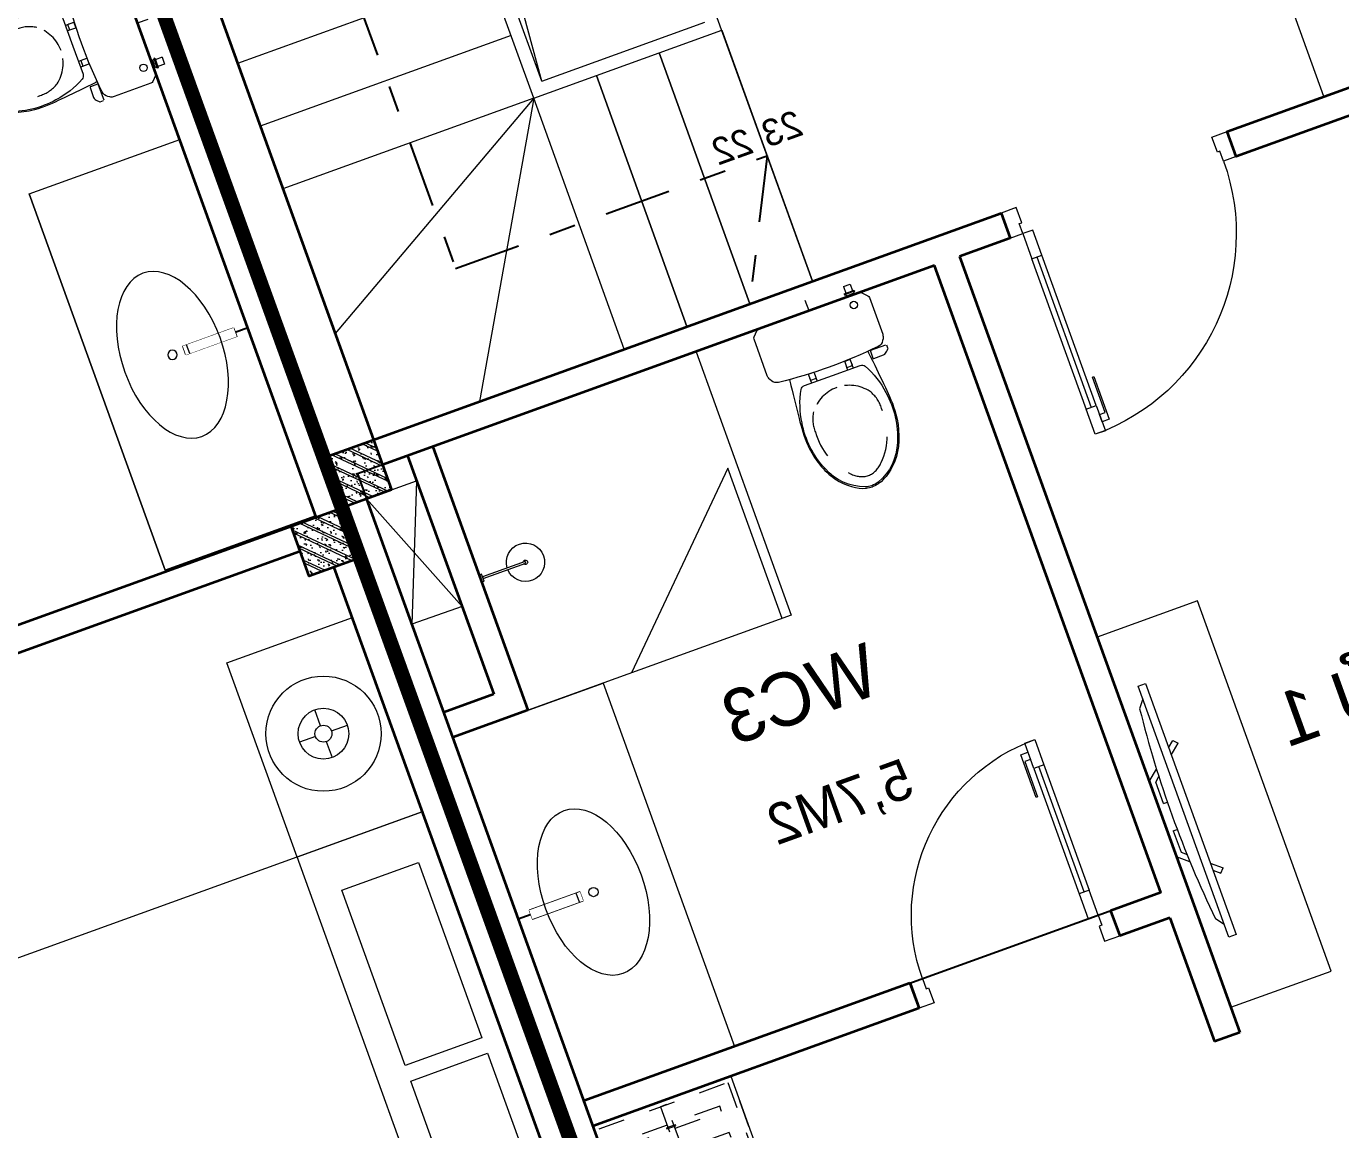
# Model space of a CAD drawing. Header units: metres. Extents: x 568336 to 569219, y 2065964 to 2066430.
# Drawn here: x 568588.14 to 568593.068, y 2066342.043 to 2066346.18 of the extents above; entities that cross this region are included whole.
import ezdxf

# ---------------------------------------------------------------- set-up
doc = ezdxf.new("R2010")
doc.units = ezdxf.units.M
for name, pattern in [('$AUDIT_BAD_LTYPE2', [0]), ('DASHDOT2', [0.5, 0.25, -0.125, 0, -0.125]), ('HIDDEN', [0.375, 0.25, -0.125]), ('X-5M-G-MB PHONGNGU$0$HIDDEN2', [0.1875, 0.125, -0.0625]), ('xref-thap C (mb tang 32-2)$0$HIDDEN', [0.375, 0.25, -0.125])]:
    doc.linetypes.add(name, pattern=pattern)
doc.layers.get('0').update_dxf_attribs({"linetype": 'CONTINUOUS'})
doc.layers.get('DEFPOINTS').update_dxf_attribs({"linetype": 'CONTINUOUS'})
for name, color, linetype, lineweight in [('-CONCRETE', 1, 'CONTINUOUS', 35), ('-DIM', 9, 'CONTINUOUS', 13), ('-DOOR', 137, 'CONTINUOUS', 9), ('-FURNITURE', 46, 'CONTINUOUS', 9), ('-HATCH', 8, 'CONTINUOUS', 5), ('-HIDE', 3, 'HIDDEN', 13), ('-LINE1', 7, 'CONTINUOUS', 18), ('-LINE2', 252, 'CONTINUOUS', 9), ('-STEEL1', 1, 'CONTINUOUS', 35), ('-TEXT', 7, 'CONTINUOUS', 15), ('-WALL', 4, 'CONTINUOUS', 35), ('TEXT25', 2, 'CONTINUOUS', 13)]:
    doc.layers.add(name, color=color, linetype=linetype, lineweight=lineweight)
for name, color, linetype in [('1-NETMANH', 8, 'CONTINUOUS'), ('LoLK', 6, 'CONTINUOUS'), ('TIMDUONG', 1, 'CONTINUOUS')]:
    doc.layers.add(name, color=color, linetype=linetype)
doc.styles.add('SVN_AVO_thuong', font='')
doc.styles.add('T1', font='', dxfattribs={"height": 200})
doc.styles.add('vnavanth', font='', dxfattribs={"width": 0.8})
doc.styles.get('SVN_AVO_thuong').set_extended_font_data('SVN-Avo')
doc.styles.get('T1').set_extended_font_data('VNgeometric Light')
doc.styles.get('vnavanth').set_extended_font_data('.VnAvantH')

# ---------------------------------------------------------------- blocks, each defined once
blk = doc.blocks.new('XR.MB.LM123$0$tvi 1')
blk.add_lwpolyline([(28.54445810673496, -2.291926648467779e-10), (28.54445810673496, -999.9999999999964), (-7.275957614183426e-12, -1000), (0, 0)], close=True)
for points in [[(28.54445810680045, -50.31958968611434), (52.37372755713295, -80.86315460130209)], [(-24.09820395050338, -235.5599978379832), (-39.09879504836863, -251.7939635238108)], [(0, -255.9952397129928), (-24.09820395050338, -235.5599978379832)], [(0, -284.7849796677438), (-39.09879504836863, -251.7939635238108)], [(69.66229681991535, -315.0836646851385), (111.1934016081432, -350.2927865858655), (111.193401608034, -649.712917566063), (69.68611289083492, -684.9110379843005)], [(89.09002233762294, -445.7449799550195), (89.09002233762294, -359.9578938602899), (70.91298945683957, -344.6203678706661)], [(89.09002233762294, -445.7449799550195), (73.49991829216015, -445.7449799550232)], [(89.09002233768115, -554.2550200447404), (89.09002233773936, -640.0421061392371), (70.91298945678864, -655.3796321293303)], [(89.09002233768115, -554.2550200447404), (73.49991829216015, -554.2550200447404)], [(0, -715.2150203320198), (-39.09879504836863, -748.2060364759491)], [(-24.09820395050338, -764.4400021620095), (-39.09879504836863, -748.2060364759491)], [(0, -744.004760287), (-24.09820395050338, -764.4400021620095)], [(28.54445810674224, -949.680410313882), (52.37372755713295, -919.1368453984578)]]:
    blk.add_lwpolyline(points)
blk.add_arc((-4025.16618952866, -499.9999999999964), 4099.025185406737, 354.1310878512652, 5.868912148527433)
blk = doc.blocks.new('*U152')
at = {"linetype": '$AUDIT_BAD_LTYPE2'}
for p, q in [((70, 100), (70, 699.9999999999982)), ((90, 699.9999999999982), (90, 100))]:
    blk.add_line(p, q, dxfattribs=at)
for points in [[(50, 699.9999999999982), (90, 699.9999999999982), (90, 799.9999999999982), (50, 799.9999999999982), (50, 699.9999999999982)], [(50, 702.9059272893337), (50, 100)], [(50, 100), (90, 100), (90, 0), (50, 0), (50, 100)]]:
    blk.add_lwpolyline(points)
for points in [[(118.2698876160139, 594.5156181119073), (118.2698876160139, 764.1349438079906), (90, 764.1349438079906), (90, 735.8650561920058), (112.6159100928053, 735.8650561920058), (112.6159100928053, 594.5156181119073)], [(0, 0), (50, 0), (50, -40), (60, -40), (60, -99.99999999999272), (0, -99.99999999999272)], [(899.9999999999982, 1.3252863207713e-28), (849.9999999999982, 1.3252863207713e-28), (849.9999999999982, -40.00000000000001), (839.9999999999982, -40.00000000000001), (839.9999999999982, -99.99999999999272), (899.9999999999982, -99.99999999999272)]]:
    blk.add_lwpolyline(points, close=True)
at = {"linetype": '$AUDIT_BAD_LTYPE2', "ltscale": 0.3}
blk.add_arc((50, 0), 799.9999999999982, 0, 90, dxfattribs=at)
blk = doc.blocks.new('*U18')
at = {"linetype": '$AUDIT_BAD_LTYPE2'}
for p, q in [((70, 100), (69.99999999999999, 599.9999999999982)), ((89.99999999999999, 599.9999999999982), (90, 100))]:
    blk.add_line(p, q, dxfattribs=at)
for points in [[(49.99999999999999, 599.9999999999982), (89.99999999999999, 599.9999999999982), (89.99999999999999, 699.9999999999982), (49.99999999999999, 699.9999999999982), (49.99999999999999, 599.9999999999982)], [(49.99999999999999, 602.9059272893337), (50, 100)], [(50, 100), (90, 100), (90, 0), (50, 0), (50, 100)]]:
    blk.add_lwpolyline(points)
for points in [[(118.2698876160139, 494.5156181119073), (118.2698876160139, 664.1349438079906), (89.99999999999999, 664.1349438079906), (89.99999999999999, 635.8650561920058), (112.6159100928053, 635.8650561920058), (112.6159100928053, 494.5156181119073)], [(0, 0), (50, 0), (50, -40), (60, -40), (60, -100.0001724930698), (0, -100.0001724930698)], [(799.9999999999982, 7.105427357601134e-15), (749.9999999999982, 7.105427357601134e-15), (749.9999999999982, -40), (739.9999999999982, -40), (739.9999999999982, -100.0001724930698), (799.9999999999982, -100.0001724930698)]]:
    blk.add_lwpolyline(points, close=True)
at = {"linetype": '$AUDIT_BAD_LTYPE2', "ltscale": 0.3}
blk.add_arc((50, 0), 699.9999999999982, 0, 90, dxfattribs=at)
blk = doc.blocks.new('Sink_Cicle')
blk.add_lwpolyline([(17.49999987077899, -50.00226151314564), (-17.49999987077899, -49.99773848685436), (-17.51615354442038, -252.2967581441626), (17.48384613892995, -252.3012811850058)], close=True)
blk.add_circle((0, -300), 17.5)
at = {"layer": 'DEFPOINTS'}
blk.add_line((0, -100), (0, 0), dxfattribs=at)
blk.add_wipeout([(17.499999870775355, -50.00226151314928), (-17.49999987078263, -49.99773848685436), (-17.516153544427652, -252.29675814416623), (17.48384613892631, -252.3012811850058)])
at = {"layer": '-FURNITURE', "linetype": 'Continuous'}
blk.add_ellipse((0, -300), major_axis=(-325, 0), ratio=0.5846153846153846, dxfattribs=at)
blk.add_line((-17.51421511289664, -237.2967582757119), (17.48578462866135, -237.3012813020032))
blk = doc.blocks.new('A$C18091ED7')
for p, q in [((9.957147995010018e-09, -42.13376978135784), (0, -3.786117304116488e-07)), ((146.1412317672475, -26.59467297248193), (179.181621938591, -26.59467296488583)), ((146.1412317672475, -26.59467297248193), (146.1412317680188, -30.17859706786112)), ((146.1412317680188, -30.17859706786112), (165.7503655985456, -30.17859706340823)), ((153.0594147269658, -36.79204952501459), (146.1412317680188, -30.17859706786112)), ((152.3191092506386, -2.717133611440659e-07), (152.3191092568413, -26.59467297093943)), ((152.3191092506386, -2.717133611440659e-07), (179.1816219322718, -2.654269337654114e-07)), ((153.0594147269658, -36.79204952501459), (165.7503656001572, -36.79204952192958)), ((153.0594147275151, -39.73033438943094), (153.0594147269658, -36.79204952501459)), ((153.0594147275151, -39.73033438943094), (178.4413164740145, -39.73033438349376)), ((153.0594147275151, -39.73033438943094), (178.4413164740145, -39.73033438349376)), ((153.0594147275151, -39.73033438943094), (153.0594147281554, -42.13376974494895)), ((185.3594994290725, -30.17859705851879), (165.7503655985456, -30.17859706340823)), ((178.4413164733487, -36.79204951884458), (165.7503656001572, -36.79204952192958)), ((185.3594994290725, -30.17859705851879), (178.4413164733487, -36.79204951884458)), ((178.4413164733487, -36.79204951884458), (178.4413164740145, -39.73033438349376)), ((178.4413164740145, -39.73033438349376), (178.4413164746547, -42.1337697392446)), ((179.1816219322718, -2.654269337654114e-07), (179.181621938591, -26.59467296488583)), ((179.181621938591, -26.59467296488583), (185.3594994283012, -26.59467296337243)), ((185.3594994283012, -26.59467296337243), (185.3594994290725, -30.17859705851879)), ((-83.25994817525861, -267.3592828898691), (-83.259948167517, -299.9634285944048)), ((-83.25994817257379, -278.4883151478134), (-83.25994817046012, -287.6388527823146)), ((-60.91100930959874, -290.0299398849311), (-83.25994816994717, -290.0299398901407)), ((-62.88950393904452, -265.3807882612164), (-81.28145355204106, -265.3807882657275)), ((-60.91100931491019, -267.3592828844266), (-60.91100930728498, -299.9634285889624)), ((60.9110093945892, -267.3592828557594), (60.9110094022144, -299.9634285600623)), ((60.91100939990065, -290.029939856031), (83.25994826024908, -290.0299398510542)), ((62.88950401780676, -265.3807882316178), (81.2814536308033, -265.3807882273395)), ((83.25994825493763, -267.3592828505498), (83.25994826256283, -299.9634285550856)), ((83.25994825750604, -278.488315108727), (83.2599482596197, -287.6388527429954)), ((165.3959958605519, -261.9873972070927), (165.3959958671003, -289.7349902229907)), ((167.8691141396885, -259.5142789271486), (228.0810223811895, -259.5142789128586)), ((167.8691141472664, -292.2081085020036), (206.7175896017579, -292.2081084926904)), ((230.5541406641933, -274.3229751045001), (230.5541406613593, -261.9873971916386))]:
    blk.add_line(p, q)
for points in [[(230.0000000517721, -218.5046414944518, -0.1374073801801567), (225.4781190853137, -234.6482587013161), (221.7949787454636, -240.7070387715066, -0.2360805181595358), (198.2560902649639, -255.4947853636986, -0.0519608230665726), (-198.2560901437319, -255.4947854572965, -0.236080518165078), (-221.7949786317113, -240.7070388760185), (-225.4781189743626, -234.6482588077488, -0.1374073801809237), (-229.9999999484608, -218.5046416030382), (-229.9999999831671, -71.98694829508895, -0.1989123673786679), (-226.3782021181105, -63.2431547633314), (-208.8906150607545, -45.75556769772083, -0.1989123673792025), (-200.1468215308087, -42.13376982865157), (9.971699910238385e-09, -42.13376978135784), (200.1468215506357, -42.13376973403501, -0.1989123673792025), (208.8906150822841, -45.75556759897154), (226.3782021480001, -63.24315465634572, -0.1989123673791691), (230.0000000170658, -71.98694818626973)], [(144.14367173758, -618.9627606730501, -0.2124047892419209), (26.30999211127346, -734.491494372196, -0.0276853236339062), (-0.5628229983012716, -738.609219571983, -0.0222792448073508), (-26.30999181118386, -734.4914943844487, -0.2124047892421136), (-144.1436714920528, -618.9627607410075, -0.1427957259999892), (-167.2376623962118, -428.0139674870588, -0.0930051380368448), (-127.9331820271946, -309.1271633332653, -0.2564387014614383), (-111.240849547703, -299.9634286007786), (4.746470949612558e-08, -299.9634285748762), (111.2408496426324, -299.9634285482753, -0.2564387014619951), (127.933182126606, -309.1271632729331, -0.0930051380368741), (167.2376625517572, -428.0139674081001, -0.1427957260000456)]]:
    blk.add_lwpolyline(points, format="xyb", close=True)
at = {"linetype": 'xref-thap C (mb tang 32-2)$0$HIDDEN', "ltscale": 100}
blk.add_lwpolyline([(61.00044987679576, -669.0176259216969, -0.1990312026443698), (1.417429302819073e-07, -698.769823720475, -0.1990312026443799), (-61.00044960746891, -669.0176259504806, -0.2189240232571595), (-131.9321382956405, -478.313622940972, -0.1537914605682739), (-112.4681372026971, -403.989815428853, -0.2367011859554165), (5.876427167095244e-08, -347.5870280214876, -0.2367011859554843), (112.4681373467611, -403.9898153757968, -0.1537914605681893), (131.9321384748619, -478.313622878748, -0.2189240232571754)], format="xyb", close=True, dxfattribs=at)
blk.add_circle((165.7503656100234, -78.39166221523192), 13.90362011701458)
for centre, radius, start, end in [((-81.28145355158267, -267.3592828894034), 1.978494623656905, 90.00000001354867, 180.0000000133402), ((-62.88950393858613, -267.3592828848923), 1.978494623656905, 1.334021322268115e-08, 90.00000001354867), ((62.88950401826514, -267.3592828552937), 1.978494623656905, 90.00000001354867, 180.0000000133402), ((81.28145363126168, -267.3592828510155), 1.978494623656905, 1.334021322268115e-08, 90.00000001354867), ((167.8691141402633, -261.9873972065106), 2.473118279571131, 90.00000001354867, 180.0000000133402), ((167.8691141466952, -289.7349902224087), 2.473118279571131, 180.0000000133402, 270.0000000135486), ((206.717589598069, -276.6690117186226), 15.53909677420133, 270.0000000135486, 306.4658507565522), ((168.3527972659103, -224.7572911087773), 80.08895368617857, 306.4658507565522, 320.3122930343796), ((228.0810223845983, -274.3229751050822), 2.473118279571131, 320.3122930343796, 1.334021322268115e-08)]:
    blk.add_arc(centre, radius, start, end)
for points, knots in [([(-155.6468228230951, -259.4535552573798), (-156.6353001506941, -267.2522313103836), (-164.2940232875517, -328.394745314552), (-169.1545302536251, -385.0939582949213), (-183.68571763406, -527.7705276800843), (-135.602968026873, -679.1126648240606), (-50.29344375100118, -735.2493608418445), (-19.70048385594782, -741.0901266933652), (1.531116140540689e-07, -743.6724421556864)], [130.6139379315478, 130.6139379315478, 130.6139379315478, 130.6139379315478, 152.8521090939923, 311.1293507817257, 417.703951170228, 561.3833927516608, 697.6926317810714, 710.812262267882, 710.812262267882, 710.812262267882, 710.812262267882]), ([(155.6468228994709, -259.4535551877343), (156.6353002305841, -267.2522312389628), (164.2940233960289, -328.3947452375724), (169.1545303888706, -385.0939582149149), (183.6857178367027, -527.7705275934422), (135.6029683008201, -679.1126647599449), (50.29344405157826, -735.2493608178338), (19.70048415924612, -741.0901266841101), (1.530679583083838e-07, -743.6724421554536)], [130.613937934949, 130.613937934949, 130.613937934949, 130.613937934949, 152.8521090939923, 311.1293507817257, 417.703951170228, 561.3833927516608, 697.6926317810714, 710.812262267882, 710.812262267882, 710.812262267882, 710.812262267882])]:
    blk.add_open_spline(points, degree=3, knots=knots)
blk = doc.blocks.new('shower')
for points in [[(180919.3447017173, -32316.45425928477), (180912.3337561736, -32316.45425928477), (180912.3337561736, -32146.62790954509), (180919.3447017173, -32146.62790954509)], [(180929.3839969719, -32326.62790954066), (180902.2944609144, -32326.62790954066), (180902.2944609144, -32316.45425928477), (180929.3839969719, -32316.45425928477)]]:
    blk.add_lwpolyline(points, close=True)
for radius, start, end in [(72, 272.7906698559544, 267.2093301440456), (8.346062492523743, 294.8355446212717, 245.1644553787283)]:
    blk.add_arc((180915.8392289462, -32146.62790954416), radius, start, end)
blk = doc.blocks.new('*U189')
at = {"linetype": 'X-5M-G-MB PHONGNGU$0$HIDDEN2'}
for points in [[(0, 600.0000000004657), (0, 0), (2181.818181820297, -7.813323814654285e-10), (2181.818181820297, 599.9999999996843)], [(2161.818181820297, 579.999661371611), (2161.818181820297, 19.99966137161111), (20, 20.00000000046566), (20, 580.0000000004657)], [(2161.818181820297, 286.6991212946932), (2161.818181820297, 313.0991212946), (20, 313.0991212953813), (19.99999859370291, 286.6991212952417)], [(113.7817614636733, 319.1750910408318), (109.4317788550979, 319.1750910408318), (109.4317788550979, 280.441767644881), (113.7817614636733, 280.441767644881)], [(227.7817614636733, 319.1750910407849), (223.4317788550979, 319.1750910407849), (223.4317788550979, 280.4417676448341), (227.7817614636733, 280.4417676448341)], [(341.7817614636733, 319.175091040738), (337.4317788550979, 319.175091040738), (337.4317788550979, 280.4417676447872), (341.7817614636733, 280.4417676447872)], [(455.7817614636733, 319.1750910406911), (451.4317788550979, 319.1750910406911), (451.4317788550979, 280.4417676447403), (455.7817614636733, 280.4417676447403)], [(569.7817614636733, 319.1750910406442), (565.431778855098, 319.1750910406442), (565.431778855098, 280.4417676446934), (569.7817614636733, 280.4417676446934)], [(683.7817614636733, 319.1750910405973), (679.431778855098, 319.1750910405973), (679.431778855098, 280.4417676446465), (683.7817614636733, 280.4417676446465)], [(797.7817614636733, 319.1750910405504), (793.431778855098, 319.1750910405504), (793.431778855098, 280.4417676445996), (797.7817614636733, 280.4417676445996)], [(911.7817614636733, 319.1750910405035), (907.431778855098, 319.1750910405035), (907.431778855098, 280.4417676445527), (911.7817614636733, 280.4417676445527)], [(1025.781761463673, 319.1750910404566), (1021.431778855098, 319.1750910404566), (1021.431778855098, 280.4417676445057), (1025.781761463673, 280.4417676445057)], [(1139.781761463673, 319.1750910404097), (1135.431778855098, 319.1750910404097), (1135.431778855098, 280.4417676444588), (1139.781761463673, 280.4417676444588)], [(1253.781761463673, 319.1750910403628), (1249.431778855098, 319.1750910403628), (1249.431778855098, 280.4417676444119), (1253.781761463673, 280.4417676444119)], [(1367.781761463673, 319.1750910403159), (1363.431778855098, 319.1750910403159), (1363.431778855098, 280.441767644365), (1367.781761463673, 280.441767644365)], [(1481.781761463673, 319.175091040269), (1477.431778855098, 319.175091040269), (1477.431778855098, 280.4417676443181), (1481.781761463673, 280.4417676443181)], [(1595.781761463673, 319.175091040222), (1591.431778855098, 319.175091040222), (1591.431778855098, 280.4417676442712), (1595.781761463673, 280.4417676442712)], [(1709.781761463673, 319.1750910401751), (1705.431778855098, 319.1750910401751), (1705.431778855098, 280.4417676442243), (1709.781761463673, 280.4417676442243)], [(1823.781761463673, 319.1750910401282), (1819.431778855098, 319.1750910401282), (1819.431778855098, 280.4417676441774), (1823.781761463673, 280.4417676441774)], [(1937.781761463673, 319.1750910400813), (1933.431778855098, 319.1750910400813), (1933.431778855098, 280.4417676441305), (1937.781761463673, 280.4417676441305)], [(2051.781761463673, 319.1750910400344), (2047.431778855098, 319.1750910400344), (2047.431778855098, 280.4417676440836), (2051.781761463673, 280.4417676440836)]]:
    blk.add_lwpolyline(points, close=True, dxfattribs=at)
for points in [[(122.2409142897814, 313.1103512093413), (122.2409142897814, 515.2497102723445), (100.1765458012815, 515.2497102723445), (100.1765458012815, 313.1103512093413)], [(236.2409142897814, 313.1103512092944), (236.2409142897814, 515.2497102722975), (214.1765458012815, 515.2497102722975), (214.1765458012815, 313.1103512092944)], [(350.2409142897814, 313.1103512092475), (350.2409142897814, 515.2497102722507), (328.1765458012815, 515.2497102722507), (328.1765458012815, 313.1103512092475)], [(464.2409142897814, 313.1103512092006), (464.2409142897814, 515.2497102722037), (442.1765458012815, 515.2497102722037), (442.1765458012815, 313.1103512092006)], [(578.2409142897814, 313.1103512091537), (578.2409142897814, 515.2497102721569), (556.1765458012815, 515.2497102721569), (556.1765458012815, 313.1103512091537)], [(692.2409142897814, 313.1103512091068), (692.2409142897814, 515.24971027211), (670.1765458012815, 515.24971027211), (670.1765458012815, 313.1103512091068)], [(806.2409142897814, 313.1103512090599), (806.2409142897814, 515.249710272063), (784.1765458012815, 515.249710272063), (784.1765458012815, 313.1103512090599)], [(920.2409142897814, 313.110351209013), (920.2409142897814, 515.2497102720162), (898.1765458012815, 515.2497102720162), (898.1765458012815, 313.110351209013)], [(1034.240914289781, 313.1103512089661), (1034.240914289781, 515.2497102719692), (1012.176545801281, 515.2497102719692), (1012.176545801281, 313.1103512089661)], [(1148.240914289781, 313.1103512089192), (1148.240914289781, 515.2497102719224), (1126.176545801281, 515.2497102719224), (1126.176545801281, 313.1103512089192)], [(1262.240914289781, 313.1103512088723), (1262.240914289781, 515.2497102718754), (1240.176545801281, 515.2497102718754), (1240.176545801281, 313.1103512088723)], [(1376.240914289781, 313.1103512088254), (1376.240914289781, 515.2497102718285), (1354.176545801281, 515.2497102718285), (1354.176545801281, 313.1103512088254)], [(1490.240914289781, 313.1103512087785), (1490.240914289781, 515.2497102717816), (1468.176545801281, 515.2497102717816), (1468.176545801281, 313.1103512087785)], [(1604.240914289781, 313.1103512087315), (1604.240914289781, 515.2497102717347), (1582.176545801281, 515.2497102717347), (1582.176545801281, 313.1103512087315)], [(1718.240914289781, 313.1103512086846), (1718.240914289781, 515.2497102716878), (1696.176545801281, 515.2497102716878), (1696.176545801281, 313.1103512086846)], [(1832.240914289781, 313.1103512086377), (1832.240914289781, 515.2497102716409), (1810.176545801281, 515.2497102716409), (1810.176545801281, 313.1103512086377)], [(1946.240914289781, 313.1103512085908), (1946.240914289781, 515.2497102715939), (1924.176545801281, 515.2497102715939), (1924.176545801281, 313.1103512085908)], [(2060.240914289781, 313.1103512085439), (2060.240914289781, 515.2497102715471), (2038.176545801281, 515.2497102715471), (2038.176545801281, 313.1103512085439)], [(100.1765458012815, 286.7103512094345), (100.1765458012815, 92.0852110228024), (122.2409142897814, 92.0852110228024), (122.2409142897814, 286.7103512094345)], [(214.1765458012815, 286.7103512093876), (214.1765458012815, 92.08521102275549), (236.2409142897814, 92.08521102275549), (236.2409142897814, 286.7103512093876)], [(328.1765458012815, 286.7103512093407), (328.1765458012815, 92.08521102270858), (350.2409142897814, 92.08521102270858), (350.2409142897814, 286.7103512093407)], [(442.1765458012815, 286.7103512092938), (442.1765458012815, 92.08521102266168), (464.2409142897814, 92.08521102266168), (464.2409142897814, 286.7103512092938)], [(556.1765458012815, 286.7103512092469), (556.1765458012815, 92.08521102261477), (578.2409142897814, 92.08521102261477), (578.2409142897814, 286.7103512092469)], [(670.1765458012815, 286.7103512092), (670.1765458012815, 92.08521102256786), (692.2409142897814, 92.08521102256786), (692.2409142897814, 286.7103512092)], [(784.1765458012815, 286.7103512091531), (784.1765458012815, 92.08521102252095), (806.2409142897814, 92.08521102252095), (806.2409142897814, 286.7103512091531)], [(898.1765458012815, 286.7103512091062), (898.1765458012815, 92.08521102247404), (920.2409142897814, 92.08521102247404), (920.2409142897814, 286.7103512091062)], [(1012.176545801281, 286.7103512090592), (1012.176545801281, 92.08521102242715), (1034.240914289781, 92.08521102242715), (1034.240914289781, 286.7103512090592)], [(1126.176545801281, 286.7103512090123), (1126.176545801281, 92.08521102238024), (1148.240914289781, 92.08521102238024), (1148.240914289781, 286.7103512090123)], [(1240.176545801281, 286.7103512089654), (1240.176545801281, 92.08521102233333), (1262.240914289781, 92.08521102233333), (1262.240914289781, 286.7103512089654)], [(1354.176545801281, 286.7103512089186), (1354.176545801281, 92.08521102228642), (1376.240914289781, 92.08521102228642), (1376.240914289781, 286.7103512089186)], [(1468.176545801281, 286.7103512088717), (1468.176545801281, 92.0852110222395), (1490.240914289781, 92.0852110222395), (1490.240914289781, 286.7103512088717)], [(1582.176545801281, 286.7103512088247), (1582.176545801281, 92.0852110221926), (1604.240914289781, 92.0852110221926), (1604.240914289781, 286.7103512088247)], [(1696.176545801281, 286.7103512087778), (1696.176545801281, 92.0852110221457), (1718.240914289781, 92.0852110221457), (1718.240914289781, 286.7103512087778)], [(1810.176545801281, 286.7103512087309), (1810.176545801281, 92.08521102209879), (1832.240914289781, 92.08521102209879), (1832.240914289781, 286.7103512087309)], [(1924.176545801281, 286.710351208684), (1924.176545801281, 92.08521102205188), (1946.240914289781, 92.08521102205188), (1946.240914289781, 286.710351208684)], [(2038.176545801281, 286.7103512086371), (2038.176545801281, 92.08521102200497), (2060.240914289781, 92.08521102200497), (2060.240914289781, 286.7103512086371)]]:
    blk.add_lwpolyline(points, dxfattribs=at)
blk = doc.blocks.new('18x35')
at = {"layer": '-HATCH'}
h = blk.add_hatch(dxfattribs=at)
h.set_pattern_fill('CHAU-01', color=256, scale=10, angle=-1.272221872585407e-14, pattern_type=2)
h.set_pattern_definition([(49.99999999999999, (0, 0), (71.72601826007535, -6.275213498259527), [7.5, -82.5]), (355, (0, 0), (-13.87513336129999, 75.21921337000119), [6, -66]), (100.4514, (5.977167999997619, -0.5229339999999638), (57.85093817140217, 68.94395420609534), [6.374019000000001, -70.1142112]), (46.18419999999998, (0, 20), (106.7241048625644, -16.55190143290183), [11.25, -123.75]), (96.63559999999998, (8.89367449999554, 18.62066930000003), (93.46627055487036, 97.41178709004416), [9.561028799999994, -105.1713]), (351.1842, (0, 20), (93.46619451336275, 97.41186009253245), [9, -99]), (20.99999999999998, (10, 15), (59.69070521184616, -40.2618890665339), [7.5, -82.5]), (326.0000000000001, (10, 15), (24.33153319215819, 72.5150045046853), [6, -66]), (71.45139999999999, (14.97422329999972, 11.64483940000002), (84.022262858149, 32.25304967099522), [6.374019000000001, -70.1142112]), (37.49999999999998, (0, 0), (1.215985531729074, 33.28938538313115), [0, -65.19999999999999, 0, -67, 0, -66.25]), (7.499999999999987, (0, 0), (26.30695374421487, 39.44117118823602), [0, -38.2, 0, -63.7, 0, -25.25]), (327.5, (-22.30000000000291, 0), (53.3822436172409, -2.255487173437988), [0, -25, 0, -78, 0, -103.5]), (317.5, (-32.30000000000291, 0), (58.31861693423862, 10.01049823323176), [0, -32.5, 0, -51.8, 0, -73.5]), (44.99999999999999, (0, 0), (-30.05203820042826, 30.05203820042828), []), (44.99999999999999, (0, 12.25), (-30.05203820042826, 30.05203820042828), [])])
h.paths.add_polyline_path([(96508.03118051568, 47993.04977023201), (96508.03118051568, 47793.04977023201), (96708.03118051568, 47793.04977023201), (96708.03118051568, 47993.04977023201)])
at = {"layer": '-STEEL1'}
blk.add_lwpolyline([(96508.03118051568, 47793.04977023201), (96708.03118051568, 47793.04977023201), (96708.03118051568, 47993.04977023201), (96508.03118051568, 47993.04977023201)], close=True, dxfattribs=at)
blk = doc.blocks.new('M3-T2.3')
at = {"layer": '-FURNITURE'}
blk.add_line((568606.4962181585, 2066347.927387146), (568607.177445729, 2066346.046971154), dxfattribs=at)
for points in [[(568602.2839352345, 2066349.751965508), (568600.6837894182, 2066349.172315396), (568600.8370551899, 2066348.749219501), (568602.4372010062, 2066349.328869613)], [(568606.9792553491, 2066348.208725557), (568606.4857936694, 2066349.570916218), (568605.9216665518, 2066349.366562125), (568606.4151190203, 2066348.004368127)], [(568604.5142255032, 2066346.790955336), (568604.0117436734, 2066348.178075225), (568604.387828976, 2066348.314311489), (568604.8903108056, 2066346.927191599)]]:
    blk.add_lwpolyline(points, close=True, dxfattribs=at)
blk.add_lwpolyline([(568605.2510061784, 2066349.123616541), (568605.046652086, 2066349.687743659), (568605.8151332962, 2066349.327970634)], dxfattribs=at)
at = {"layer": '-HATCH'}
blk.add_line((568605.0049667633, 2066347.493178176), (568605.7570008443, 2066347.76602378), dxfattribs=at)
at = {"layer": '-HIDE', "ltscale": 10}
for p, q in [((568606.144453765, 2066349.925985928), (568606.1619758479, 2066350.464831598)), ((568605.9740828593, 2066350.396850743), (568606.3326667789, 2066349.994321984))]:
    blk.add_line(p, q, dxfattribs=at)
at = {"layer": '-LINE1'}
for p, q in [((568604.7188263232, 2066351.218860524), (568603.8673509365, 2066353.56939018)), ((568604.6547862224, 2066351.248841609), (568603.8373698513, 2066353.505350079)), ((568604.6547862224, 2066351.248841609), (568603.7337625856, 2066353.254003508)), ((568604.6547862224, 2066351.248841609), (568604.0440497714, 2066351.027603364)), ((568604.7188263232, 2066351.218860524), (568604.014068686, 2066350.963563263)), ((568605.0594164778, 2066350.278648661), (568604.7188263232, 2066351.218860524)), ((568604.7188263232, 2066351.218860524), (568605.6022480498, 2066350.475288479)), ((568604.7188263232, 2066351.218860524), (568605.8556551278, 2066351.016623176)), ((568604.4839071109, 2066351.133761437), (568604.8244972655, 2066350.193549574)), ((568604.8244972655, 2066350.193549574), (568604.4839071109, 2066351.133761437)), ((568604.2489878985, 2066351.04866235), (568604.5895780531, 2066350.108450488)), ((568604.5895780531, 2066350.108450488), (568604.2489878985, 2066351.04866235)), ((568604.3546588407, 2066350.023351401), (568603.9970391783, 2066351.010573857)), ((568604.014068686, 2066350.963563263), (568604.3546588407, 2066350.023351401)), ((568604.4486800269, 2066350.057410416), (568606.0936306079, 2066350.653290978)), ((568606.0683797207, 2066350.430905191), (568605.9740828593, 2066350.396850743))]:
    blk.add_line(p, q, dxfattribs=at)
at = {"layer": '-LINE1', "lineweight": 18}
for p, q in [((568604.5485312459, 2066351.688966455), (568605.4887707036, 2066352.029566606)), ((568604.6336787845, 2066351.453913489), (568605.5739182421, 2066351.79451364)), ((568604.7188263232, 2066351.218860524), (568605.6590657808, 2066351.559460674))]:
    blk.add_line(p, q, dxfattribs=at)
at = {"layer": '-LINE2'}
blk.add_line((568606.144453765, 2066349.925985928), (568606.3321563276, 2066349.995079689), dxfattribs=at)
at = {"layer": '-WALL'}
for p, q in [((568607.8570702875, 2066346.080455372), (568604.6554223272, 2066354.918457776)), ((568604.4669078839, 2066354.850168738), (568605.9997959293, 2066350.618780036)), ((568606.0938629576, 2066350.652855658), (568603.6469984769, 2066349.766483145)), ((568603.9652869472, 2066349.775423597), (568606.0343203227, 2066350.524927433)), ((568605.8458567254, 2066350.456666209), (568606.203731446, 2066349.468739655)), ((568605.9398779116, 2066350.490725224), (568606.2636936168, 2066349.596819857)), ((568606.1623940644, 2066350.464983096), (568606.6046201548, 2066349.242961421)), ((568603.6469984769, 2066349.766483145), (568603.6810574923, 2066349.672461959)), ((568604.8168076087, 2066347.425382526), (568603.9652869472, 2066349.775423597)), ((568603.6810574923, 2066349.672461959), (568603.8709340263, 2066349.741244412)), ((568603.8709340263, 2066349.741244412), (568604.7565237542, 2066347.297185795)), ((568606.2636936168, 2066349.596819857), (568606.4517359893, 2066349.664937888)), ((568606.203731446, 2066349.468739655), (568606.4857950046, 2066349.570916702)), ((568606.6046201548, 2066349.242961421), (568607.6945521849, 2066346.234301479)), ((568605.7570193685, 2066347.765972643), (568606.9792976475, 2066348.208740879)), ((568605.7910782504, 2066347.671951408), (568607.0133580458, 2066348.114720194)), ((568605.7570008443, 2066347.76602378), (568605.7913015329, 2066347.671335027)), ((568605.7572425174, 2066347.765356213), (568605.7913015272, 2066347.671335042)), ((568604.8168076087, 2066347.425382526), (568605.0048499813, 2066347.493500557)), ((568605.0048499813, 2066347.493500557), (568605.0389089967, 2066347.399479371)), ((568604.8508666242, 2066347.33136134), (568605.0389089967, 2066347.399479371)), ((568604.8508666242, 2066347.33136134), (568605.0189272544, 2066346.867423683)), ((568604.7564929061, 2066347.29717462), (568604.7565237542, 2066347.297185795)), ((568604.7564929061, 2066347.29717462), (568604.9248020408, 2066346.833326984)), ((568604.9248020408, 2066346.833326984), (568605.0189272544, 2066346.867423683))]:
    blk.add_line(p, q, dxfattribs=at)
blk.add_lwpolyline([(568601.2755634142, 2066343.696290926), (568602.7328918013, 2066344.224205665), (568602.66477377, 2066344.412248039), (568601.3952179408, 2066343.95235359), (568599.8285834675, 2066348.276909769), (568602.834866816, 2066349.365930819), (568602.8008078006, 2066349.459952006), (568599.7945231384, 2066348.370930479), (568599.5557079198, 2066349.029380573), (568599.3679237659, 2066348.961356082), (568601.2755634142, 2066343.696290926)], dxfattribs=at)
at = {"layer": '1-NETMANH', "linetype": 'DASHDOT2'}
blk.add_lwpolyline([(568603.3894837602, 2066353.928334112), (568604.1744350027, 2066354.21268137), (568605.3522120432, 2066350.915533654), (568605.3522120432, 2066350.915533654), (568604.1843637634, 2066350.493457332), (568604.5895780531, 2066350.108450488)], dxfattribs=at)
at = {"layer": 'DEFPOINTS', "color": 2}
blk.add_lwpolyline([(568603.9652869472, 2066349.775423597), (568606.127973467, 2066350.558853126), (568606.9792976475, 2066348.208740879), (568604.8166111277, 2066347.425311351)], close=True, dxfattribs=at)
at = {"layer": 'TIMDUONG', "color": 1, "linetype": 'HIDDEN', "ltscale": 10, "const_width": 0.05}
blk.add_lwpolyline([(568593.6037453394, 2066359.007782663), (568602.0671453066, 2066362.068899052), (568609.3867960966, 2066341.853242537), (568600.9163472741, 2066338.789611338)], close=True, dxfattribs=at)
at = {"layer": '-DOOR'}
for name, p, xscale, yscale, zscale, rotation in [('*U152', (568603.6810574923, 2066349.672461959), 0.0009999999999999998, 0.0009999999999999998, 0.0009999999999999998, 199.9128335498109), ('*U18', (568605.0048499226, 2066347.493500719), 0.001, 0.001, 0.001, 19.91283354981093)]:
    blk.add_blockref(name, p, dxfattribs=dict(at, xscale=xscale, yscale=yscale, zscale=zscale, rotation=rotation))
at = {"layer": '-FURNITURE', "yscale": 0.001, "zscale": 0.001}
for name, p, xscale, rotation in [('A$C18091ED7', (568604.4213043918, 2066349.985224245), -0.001, 19.91283354981092), ('shower', (568637.2491355261, 2066168.853169107), 0.001, 109.912833549811)]:
    blk.add_blockref(name, p, dxfattribs=dict(at, xscale=xscale, rotation=rotation))
at = {"layer": '-FURNITURE', "extrusion": (0, 0, -1)}
for name, p, xscale, yscale, zscale, rotation in [('XR.MB.LM123$0$tvi 1', (-568604.7006985317, 2066347.124245174), 0.0009999999999999998, 0.0009999999999999998, 0.0009999999999999998, 160.0834767277807), ('*U189', (-568607.0133580458, 2066348.114720194), 0.000916666666665974, 0.000916666666665974, -0.000916666666665974, 250.087166450189)]:
    blk.add_blockref(name, p, dxfattribs=dict(at, xscale=xscale, yscale=yscale, zscale=zscale, rotation=rotation))
at = {"layer": '-STEEL1', "xscale": 0.001, "yscale": 0.001, "zscale": 0.001, "rotation": 19.91283354981093}
blk.add_blockref('18x35', (568531.6082685781, 2066272.625644059), dxfattribs=at)
at = {"layer": '-TEXT', "color": 2, "style": 'vnavanth'}
for s, p in [('22', (568604.2098542475, 2066350.531810123)), ('23', (568604.0236414012, 2066350.464354835))]:
    blk.add_text(s, height=0.09997959496000886, rotation=19.91283355064844, dxfattribs=at).set_placement(p)
at = {"layer": 'TEXT25'}
for s, height, style, p in [('WC3', 0.2, 'SVN_AVO_thuong', (568605.1349694731, 2066348.668555388)), ('5,7M2', 0.15, 'T1', (568605.2867626597, 2066348.292323611)), ('P. NGỦ 1', 0.2, 'SVN_AVO_thuong', (568603.0256005808, 2066347.148709866))]:
    blk.add_text(s, height=height, rotation=19.91283355064844, dxfattribs=dict(at, style=style)).set_placement(p)
at = {"layer": '-FURNITURE', "xscale": -0.001, "yscale": 0.001, "zscale": 0.001, "rotation": 289.912833549811}
blk.add_blockref('Sink_Cicle', (568606.7325237398, 2066348.889820609), dxfattribs=at)
at = {"layer": '-FURNITURE'}
blk.add_lwpolyline([(568604.8590119373, 2066350.098766044), (568605.2167530233, 2066349.111208394), (568606.4857936694, 2066349.570916218)], dxfattribs=at)
blk = doc.blocks.new('1800X2000')
at = {"layer": '-FURNITURE'}
blk.add_line((325497.3064970744, 17765.29446492715), (325497.3064973904, 19565.2944651944), dxfattribs=at)
for points in [[(323997.3057774993, 19565.2944651944), (325997.3064971831, 19565.2944651944), (325997.3064971831, 17765.29446484288), (323997.3057774993, 17765.29446484288)], [(325612.9490047574, 19390.79434491032), (325919.0064973457, 19390.79434491032), (325919.0064973457, 18691.29434485664), (325612.9490047574, 18691.29434485664)], [(325612.9490046239, 18629.79434491026), (325919.0064972151, 18629.79434491026), (325919.0064972151, 17946.79434485664), (325612.9490046239, 17946.79434485664)]]:
    blk.add_lwpolyline(points, close=True, dxfattribs=at)
blk = doc.blocks.new('X-5M-DH-2-CORE$0$A$C75E80C28')
at = {"layer": '-LINE2', "linetype": 'Continuous', "ltscale": 2}
for p, q in [((-510.0000099998433, -21.5000000000291), (-510.0000099998579, -50.60000000000582)), ((-506.8000099998899, -21.5000000000291), (-510.0000099998433, -21.5000000000291)), ((-506.8000099998899, -21.5000000000291), (-506.8000099999044, -50.60000000000582)), ((506.8000100001227, -21.5), (510.0000100000761, -21.5)), ((506.8000100001227, -21.5), (506.8000100001082, -50.59999999997672)), ((510.0000100000761, -21.5), (510.0000100000616, -50.59999999997672)), ((-510.0000099998579, -108.5000000000291), (-510.0000099998433, -79.39999999999418)), ((-506.8000099999044, -108.5000000000291), (-506.8000099998899, -79.39999999999418)), ((-456.2000100000296, -56.79999999998836), (-500.6000099999364, -56.80000000001746)), ((-456.2000100000441, -60), (-500.600009999951, -60.0000000000291)), ((-456.2000100000296, -70), (-500.6000099999364, -70.0000000000291)), ((-456.2000100000296, -73.19999999995343), (-500.6000099999364, -73.19999999998254)), ((-453.2000100000441, -63), (-453.2000100000296, -67)), ((-450.0000099998579, -63), (-450.0000099998433, -67)), ((450.0000100000616, -63), (450.0000100000761, -67)), ((453.200010000015, -63), (453.2000100000296, -67)), ((456.2000100000296, -56.79999999998836), (500.6000100000529, -56.79999999998836)), ((456.200010000015, -60), (500.6000100000383, -60)), ((456.2000100000296, -70), (500.6000100000529, -70)), ((456.2000100000296, -73.19999999995343), (500.6000100000529, -73.19999999995343)), ((506.8000100001227, -108.5), (506.8000100001227, -79.39999999996508)), ((510.0000100000761, -108.5), (510.0000100000761, -79.39999999996508)), ((-556.8000102631631, -112.4999999912397), (-560.0000102631166, -112.4999999912397)), ((456.800009736864, -112.4999999912397), (460.0000097368174, -112.4999999912397)), ((-731.0000002632733, -148.9999999649008), (730.9999997367267, -148.9999999649299)), ((-731.0000002698944, -1304.999999934109), (-731.0000002632733, -148.9999999649008)), ((-700.0000002632733, -178.9999999649008), (699.9999997367267, -178.9999999649299)), ((-700.0000002699089, -1224.999999934109), (-700.0000002632733, -178.9999999649008)), ((699.9999997300911, -1224.999999934109), (699.9999997367267, -178.9999999649299)), ((730.9999997301056, -1304.999999934109), (730.9999997367267, -148.9999999649299)), ((-700.0000002699089, -1224.999999934109), (-400.0000002699089, -1224.999999934138)), ((-400.0000002698944, -1304.999999934138), (-400.0000002699089, -1224.999999934138)), ((699.9999997300911, -1224.999999934109), (399.9999997300911, -1224.999999934109)), ((399.9999997301056, -1304.999999934109), (399.9999997300911, -1224.999999934109)), ((839.9999997301056, -1304.999999934109), (-840.0000002698944, -1304.999999934109)), ((-840.0000002698944, -1364.999999934109), (-840.0000002698944, -1304.999999934109)), ((424.9999997301056, -1308.999999934109), (-425.0000002698944, -1308.999999934109)), ((-425.0000002699089, -1342.999999934109), (-425.0000002698944, -1308.999999934109)), ((-2.6989437174052e-07, -1308.999999934109), (-2.699089236557484e-07, -1342.999999934109)), ((424.9999997300911, -1342.999999934109), (424.9999997301056, -1308.999999934109)), ((839.9999997301056, -1364.999999934109), (839.9999997301056, -1304.999999934109)), ((839.9999997301056, -1364.999999934109), (-840.0000002698944, -1364.999999934109)), ((424.9999997300911, -1342.999999934109), (-425.0000002699089, -1342.999999934109)), ((839.9999997301056, -1394.999999934109), (-840.0000002698944, -1394.999999934109)), ((-840.0000002698944, -1394.999999934109), (-840.0000002698944, -1454.999999934109)), ((429.9999997300911, -1405.999999934138), (-430.0000002699089, -1405.999999934109)), ((-430.0000002699089, -1405.999999934109), (-430.0000002698944, -1445.999999934109)), ((-2.699089236557484e-07, -1405.999999934109), (-2.6989437174052e-07, -1445.999999934109)), ((429.9999997300911, -1405.999999934138), (429.9999997301056, -1445.999999934138)), ((839.9999997301056, -1394.999999934109), (839.9999997301056, -1454.999999934109)), ((-840.0000002698944, -1454.999999934109), (-435.0000002698944, -1454.999999934109)), ((-435.0000002698944, -1449.999999934109), (-435.0000002699089, -1459.999999934109)), ((-435.0000002698944, -1449.999999934109), (-400.0000002698944, -1449.999999934138)), ((-435.0000002699089, -1459.999999934109), (-425.0000002699089, -1459.999999934109)), ((-433.4000002698012, -1451.599999934086), (-433.4000002698012, -1458.399999934074)), ((-433.4000002698012, -1451.599999934086), (-401.6000002697547, -1451.599999934086)), ((-433.4000002698012, -1458.399999934074), (-425.0000002698944, -1458.399999934074)), ((429.9999997301056, -1445.999999934138), (-430.0000002698944, -1445.999999934109)), ((-425.0000002698944, -1458.399999934074), (-425.0000002699089, -1459.999999934109)), ((-401.6000002697547, -1451.599999934086), (-401.6000002697256, -1498.399999934074)), ((399.9999997301056, -1449.999999934109), (-400.0000002698944, -1449.999999934138)), ((-400.0000002698944, -1449.999999934138), (-400.0000002698653, -1499.999999934138)), ((399.9999997301056, -1449.999999934109), (399.9999997301347, -1499.999999934109)), ((434.9999997301056, -1449.999999934109), (399.9999997301056, -1449.999999934109)), ((401.5999997301988, -1451.599999934086), (401.5999997302279, -1498.399999934074)), ((433.3999997302453, -1451.599999934086), (401.5999997301988, -1451.599999934086)), ((433.3999997302453, -1458.399999934074), (424.9999997301056, -1458.399999934074)), ((424.9999997301056, -1458.399999934074), (424.9999997301056, -1459.999999934109)), ((434.9999997301056, -1459.999999934109), (424.9999997301056, -1459.999999934109)), ((433.3999997302453, -1451.599999934086), (433.3999997302453, -1458.399999934074)), ((434.9999997301056, -1449.999999934109), (434.9999997301056, -1459.999999934109)), ((839.9999997301056, -1454.999999934109), (434.9999997301056, -1454.999999934109)), ((-435.0000002698653, -1489.999999934109), (-435.0000002698653, -1499.999999934109)), ((-435.0000002698653, -1489.999999934109), (-425.0000002698653, -1489.999999934109)), ((-435.0000002698653, -1499.999999934109), (-400.0000002698653, -1499.999999934138)), ((-433.4000002697721, -1491.599999934086), (-433.4000002697721, -1498.399999934074)), ((-433.4000002697721, -1491.599999934086), (-425.0000002698653, -1491.599999934086)), ((-433.4000002697721, -1498.399999934074), (-401.6000002697256, -1498.399999934074)), ((-425.0000002698653, -1489.999999934109), (-425.0000002698653, -1491.599999934086)), ((434.9999997301347, -1499.999999934109), (399.9999997301347, -1499.999999934109)), ((433.3999997302744, -1498.399999934074), (401.5999997302279, -1498.399999934074)), ((424.9999997301347, -1489.999999934109), (424.9999997301347, -1491.599999934086)), ((434.9999997301347, -1489.999999934109), (424.9999997301347, -1489.999999934109)), ((433.3999997302744, -1491.599999934086), (424.9999997301347, -1491.599999934086)), ((433.3999997302744, -1491.599999934086), (433.3999997302744, -1498.399999934074)), ((434.9999997301347, -1489.999999934109), (434.9999997301347, -1499.999999934109))]:
    blk.add_line(p, q, dxfattribs=at)
for points in [[(-450.0000000000146, 0), (-450, -130), (450, -130), (449.9999999999854, 0)], [(-200, -29), (200.0000000001164, -29), (200.0000000001164, -101), (-200, -101)], [(-36.0000002632587, -583.9999999649008), (35.9999997367413, -583.9999999649008), (35.99999973675585, -983.9999999649008), (-36.00000026324415, -983.9999999649008)]]:
    blk.add_lwpolyline(points, close=True, dxfattribs=at)
for points in [[(-780.0000002632587, -788.9999999649008), (-751.0000002632587, -788.9999999649299, 0.414213562373095), (-750.0000002632733, -787.9999999649008), (-750.0000002632587, -783.9999999649008), (-750.0000002632587, -779.9999999649008, 0.414213562373095), (-751.0000002632733, -778.9999999649299), (-780.0000002632733, -778.9999999649881, -0.2569775838576673), (-784.1207396915852, -781.9399999648449), (-797.9000002631656, -781.939999964874, -0.414213562373095), (-800.9000002631656, -778.939999964874), (-804.0000002632587, -749.4999999649008, 0.414213562373095), (-807.0000002632587, -746.4999999649008), (-812.0000002632587, -746.4999999649008), (-812.0000002632587, -783.9999999649008), (-812.0000002632587, -821.4999999649008), (-807.0000002632587, -821.4999999649008, 0.414213562373095), (-804.0000002632587, -818.4999999649008), (-800.9000002631656, -789.0599999648693, -0.414213562373095), (-797.9000002631656, -786.0599999648693), (-784.1207396915852, -786.0599999648402, -0.2569775838576673), (-780.0000002632587, -788.9999999647553)], [(779.9999997367413, -788.9999999649299), (750.9999997367413, -788.9999999649008, -0.414213562373095), (749.9999997367267, -787.9999999649299), (749.9999997367413, -783.9999999649299), (749.9999997367413, -779.9999999649299, -0.414213562373095), (750.9999997367267, -778.9999999649008), (779.9999997368432, -778.9999999650172, 0.2569775838576673), (784.1207391653006, -781.939999964874), (797.899999736881, -781.9399999648449, 0.414213562373095), (800.899999736881, -778.9399999648449), (803.9999997367413, -749.4999999649008, -0.414213562373095), (806.9999997367413, -746.4999999649008), (811.9999997367413, -746.4999999649008), (811.9999997367413, -783.9999999649008), (811.9999997367413, -821.4999999649008), (806.9999997367413, -821.4999999649008, -0.414213562373095), (803.9999997367413, -818.4999999649008), (800.899999736881, -789.0599999648402, 0.414213562373095), (797.899999736881, -786.0599999648402), (784.1207391653006, -786.0599999648693, 0.2569775838576672), (779.9999997368577, -788.9999999647844)]]:
    blk.add_lwpolyline(points, format="xyb", dxfattribs=at)
for centre, radius, start, end in [((-500.600009999951, -50.60000000000582), 9.400000000001475, 180, 270), ((-500.6000099999364, -79.39999999999418), 9.399999999997844, 90, 180), ((-500.600009999951, -50.60000000000582), 6.200000000004374, 180, 270), ((-500.6000099999364, -79.39999999999418), 6.19999999999734, 90, 180), ((-456.2000100000441, -63), 6.19999999999713, 0, 90), ((-456.2000100000441, -63), 3.000000000000045, 0, 90), ((-456.2000100000296, -67), 6.20000000000076, 270, 0), ((-456.2000100000296, -67), 2.999999999999834, 270, 0), ((456.200010000015, -63), 6.19999999999713, 90, 180), ((456.2000100000296, -67), 6.20000000000076, 180, 270), ((456.200010000015, -63), 3.000000000000045, 90, 180), ((456.2000100000296, -67), 2.999999999999834, 180, 270), ((500.6000100000383, -50.59999999997672), 6.200000000004374, 270, 0), ((500.6000100000383, -50.59999999997672), 9.400000000001475, 270, 0), ((500.6000100000529, -79.39999999996508), 9.399999999997844, 0, 90), ((500.6000100000529, -79.39999999996508), 6.19999999999734, 0, 90)]:
    blk.add_arc(centre, radius, start, end, dxfattribs=at)
blk = doc.blocks.new('A$C5C575821')
at = {"layer": '-CONCRETE'}
h = blk.add_hatch(color=256, dxfattribs=at)
h.dxf.hatch_style = 1
h.paths.add_polyline_path([(-0.00237559899687767, 200.0000000000146), (-0.00237559899687767, 1.455191522836685e-11), (199.9976244010031, 1.455191522836685e-11), (199.9976244010031, 200.0000000000146)])
blk.add_lwpolyline([(-0.00237559899687767, 1.455191522836685e-11), (199.9976244010031, 1.455191522836685e-11), (199.9976244010031, 200.0000000000146), (-0.00237559899687767, 200.0000000000146)], close=True, dxfattribs=at)
blk = doc.blocks.new('A$C3F71457E')
at = {"layer": '-CONCRETE'}
blk.add_lwpolyline([(-8.760252967476845e-09, -100.0000002632005), (0, 400), (-1500, 400.0000000000582), (-1500.00000001755, -1399.999999999942), (-1.754960976541042e-08, -1400), (-7.895869202911854e-08, -900.0000002632005), (199.9999999912397, -900.0000002982852), (199.9999999824504, -1600), (-1700.00000001755, -1600), (-1700, 600), (200, 600), (199.9999999912397, -100.0000002982852), (6.140908226370811e-08, -100.0000002632005)], dxfattribs=at)
at = {"layer": '-LINE1'}
blk.add_line((-7.895869202911854e-08, -900.0000002632005), (-8.760252967476845e-09, -100.0000002632005), dxfattribs=at)
at = {"layer": '-WALL'}
for p in [(-1699.997624401003, 399.9999999999854), (0.00237559899687767, 399.9999999999854), (-1699.997624401081, -1599.999999999959), (0.002375601565972829, -1600.000000021305)]:
    blk.add_blockref('A$C5C575821', p, dxfattribs=at)
at = {"color": 2, "rotation": 90}
blk.add_blockref('X-5M-DH-2-CORE$0$A$C75E80C28', (-1500.00000000876, -499.9999999999418), dxfattribs=at)
blk = doc.blocks.new('12PLMP12')
at = {"color": 0, "linetype": 'ByBlock'}
for p, q in [((0, 1.25), (0, 3.75)), ((-1.25, 0), (-3.75, 0)), ((1.25, 0), (3.75, 0)), ((0, -1.25), (0, -3.75))]:
    blk.add_line(p, q, dxfattribs=at)
for radius in [8.5, 3.75, 1.25]:
    blk.add_circle((0, 0), radius, dxfattribs=at)
blk = doc.blocks.new('M2-T2.4')
at = {"layer": '-FURNITURE'}
blk.add_lwpolyline([(568589.6255637786, 2066343.234964535), (568589.1552879659, 2066343.065133911), (568588.891994809, 2066343.794215632), (568589.3622706218, 2066343.964046256)], close=True, dxfattribs=at)
at = {"layer": '-WALL'}
blk.add_lwpolyline([(568589.1648596515, 2066344.211304895), (568587.0008340584, 2066343.429810703), (568586.9668680546, 2066343.523865531)], dxfattribs=at)
at = {"layer": 'TIMDUONG', "color": 1, "linetype": 'HIDDEN', "ltscale": 10, "const_width": 0.05}
blk.add_lwpolyline([(568585.140864188, 2066355.946537791), (568574.7965445638, 2066352.205541732), (568580.4083197439, 2066336.688971124), (568586.8107224401, 2066333.687823556), (568592.4516101531, 2066335.732052325)], close=True, dxfattribs=at)
at = {"layer": '-DIM', "xscale": 0.001, "yscale": 0.001, "zscale": 0.001, "rotation": 19.8563987751322}
blk.add_blockref('1800X2000', (568289.6549062345, 2066214.104602634), dxfattribs=at)
at = {"layer": '-FURNITURE', "xscale": 0.0009999999999999996, "yscale": 0.0009999999999999996, "zscale": 0.0009999999999999996, "rotation": 289.8561630724232}
blk.add_blockref('A$C18091ED7', (568588.5968530802, 2066346.2074751), dxfattribs=at)
at = {"layer": '-FURNITURE', "extrusion": (0, 0, -1), "xscale": -0.02540000000037255, "yscale": 0.02540000000037255, "zscale": -0.02540000000037255, "rotation": 70.14383692757664}
blk.add_blockref('12PLMP12', (-568589.2538948767, 2066343.528112839), dxfattribs=at)
at = {"layer": '-STEEL1', "xscale": -0.0009999999999999998, "yscale": 0.0009999999999999998, "zscale": 0.001, "rotation": 19.85616307242335}
blk.add_blockref('18x35', (568696.3922981847, 2066332.014309566), dxfattribs=at)
at = {"layer": '-WALL', "xscale": 0.0009999999999999994, "yscale": 0.0009999999999999994, "zscale": 0.0009999999999999994, "rotation": 109.8561630724233}
blk.add_blockref('A$C3F71457E', (568586.4013770814, 2066347.748368404), dxfattribs=at)
at = {"layer": '-FURNITURE', "xscale": -0.0009999999999999996, "yscale": 0.0009999999999999998, "zscale": 0.001, "rotation": 289.8561630724233}
blk.add_blockref('Sink_Cicle', (568588.9698453583, 2066345.050434984), dxfattribs=at)
at = {"layer": '-FURNITURE'}
blk.add_lwpolyline([(568589.2244866631, 2066344.345285338), (568588.6601576979, 2066344.141489315), (568588.1508586943, 2066345.551782688), (568588.7151876597, 2066345.75557871)], close=True, dxfattribs=at)
blk.add_lwpolyline([(568588.1508586943, 2066345.551782688), (568588.6601549645, 2066344.141496885), (568589.2244866631, 2066344.345285338)], dxfattribs=at)
at = {"layer": '-WALL'}
blk.add_lwpolyline([(568586.9668680546, 2066343.523865531), (568587.2518760443, 2066343.626790418), (568587.2162095659, 2066343.725553082), (568587.3102642599, 2066343.759519037), (568587.3102642599, 2066343.759519037), (568587.3102642599, 2066343.759519037), (568587.3459308719, 2066343.660756421), (568589.2264983818, 2066344.339885443), (568588.3892968504, 2066346.657998792), (568588.4837768859, 2066346.692118351), (568590.9172503438, 2066339.953853086), (568590.2588665508, 2066339.716091059), (568590.1909345431, 2066339.904200715), (568590.7548844877, 2066340.107859861), (568589.294512136, 2066344.151577763)], dxfattribs=at)
at = {"layer": 'DEFPOINTS', "color": 2}
blk.add_lwpolyline([(568585.8219807053, 2066354.061914367), (568578.2977877068, 2066351.344781349), (568580.1993571745, 2066346.077013281), (568579.2594762308, 2066345.737594237), (568581.1276064366, 2066340.56457872), (568582.0677423592, 2066340.904288212), (568582.7397720615, 2066339.043379338), (568585.2422597728, 2066337.904409135), (568588.2834257738, 2066339.002512325), (568588.7588897201, 2066337.685911178), (568591.3924248923, 2066338.636959283), (568585.8219807053, 2066354.061914367)], dxfattribs=at)

msp = doc.modelspace()

# ---------------------------------------------------------------- block references
at = {"layer": 'LoLK', "xscale": -1, "rotation": 39.76534617251417}
msp.add_blockref('M3-T2.3', (2327390.76896625, 841707.7234019606), dxfattribs=at)

# ---------------------------------------------------------------- next in the draw order: block references
at = {"layer": 'LoLK'}
msp.add_blockref('M2-T2.4', (0, 0), dxfattribs=at)

doc.saveas('drawing.dxf')
